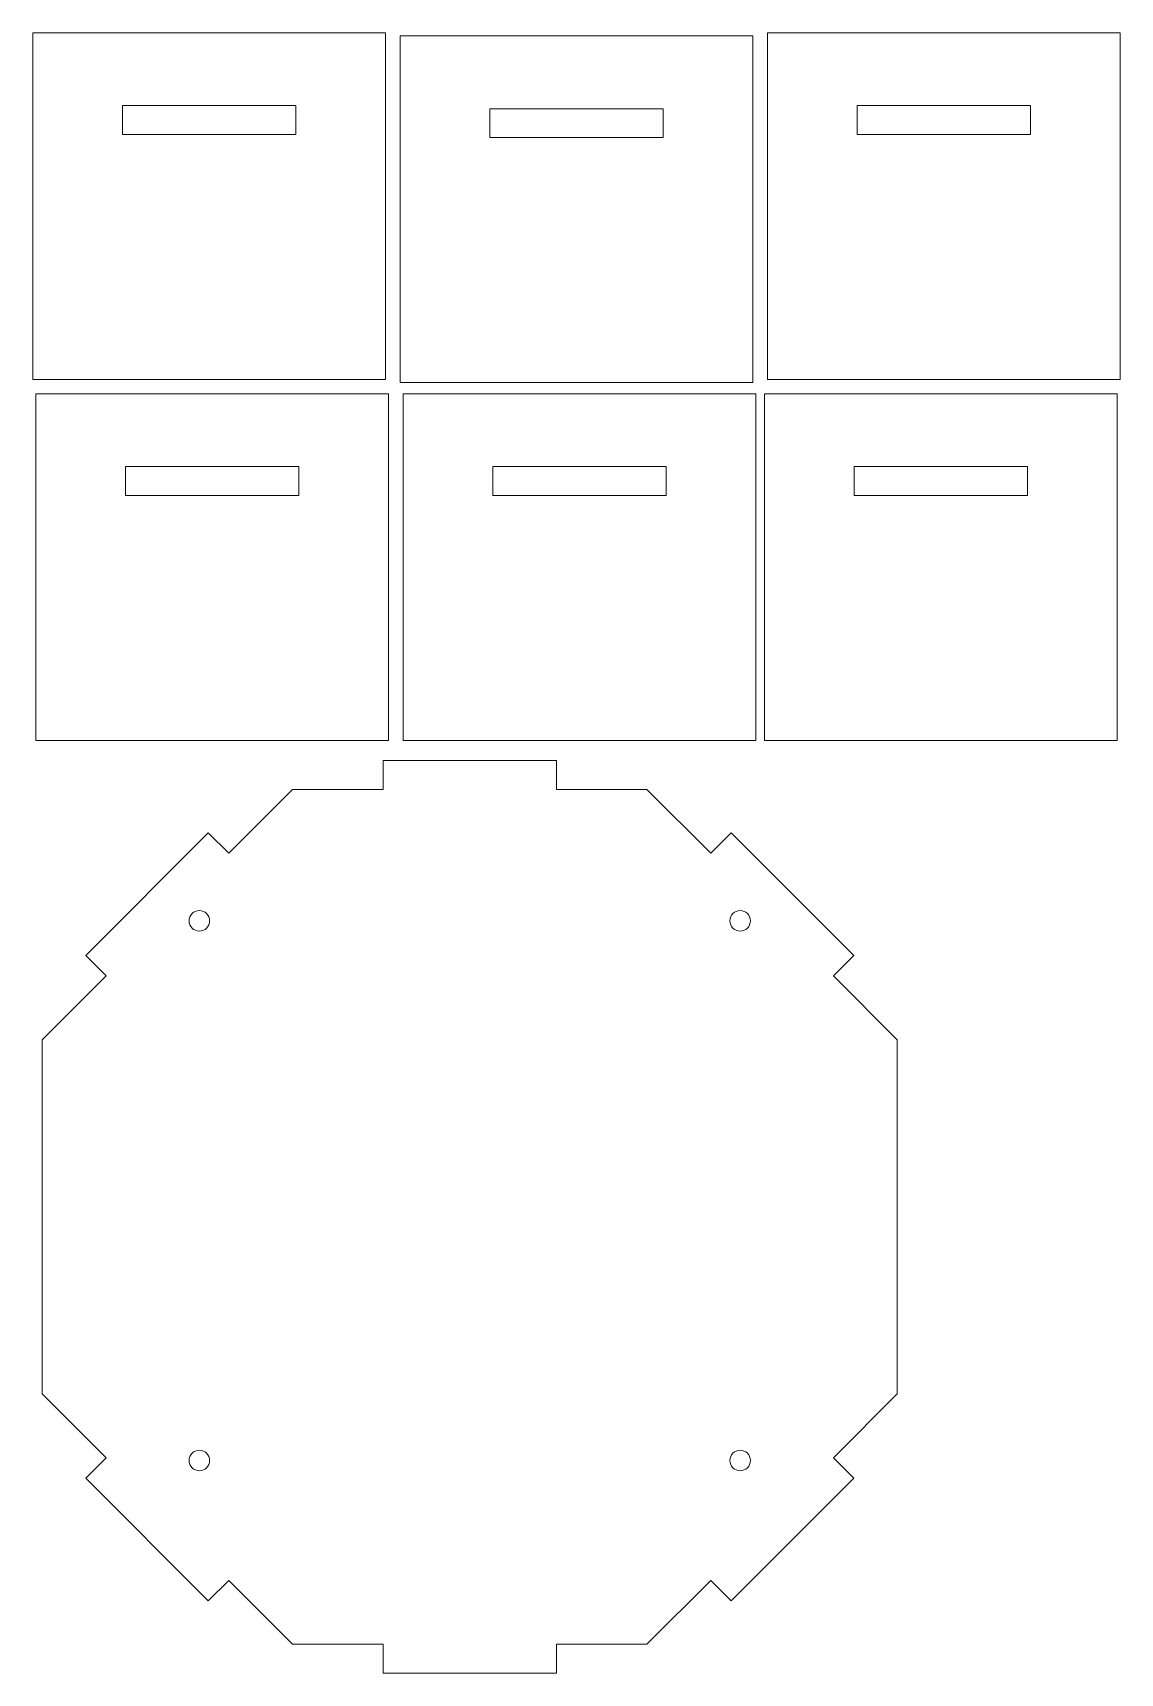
# Model space of a CAD drawing. Header units: inches. Extents: x 0.05 to 4.75, y 4.83 to 11.93.
import ezdxf

# ---------------------------------------------------------------- set-up
doc = ezdxf.new("R2010")
doc.units = ezdxf.units.IN
doc.header["$MEASUREMENT"] = 0

msp = doc.modelspace()

# ---------------------------------------------------------------- linework, layer by layer
at = {"color": 7, "linetype": 'Continuous', "lineweight": 15}
for p, q in [((1.5736, 11.9326), (0.0476, 11.9326)), ((0.0476, 11.9326), (0.0476, 10.4326)), ((1.5736, 10.4326), (1.5736, 11.9326)), ((4.7524, 11.9326), (3.2264, 11.9326)), ((3.2264, 11.9326), (3.2264, 10.4326)), ((4.7524, 10.4326), (4.7524, 11.9326)), ((3.163, 11.9191), (1.637, 11.9191)), ((1.637, 11.9191), (1.637, 10.4191)), ((3.163, 10.4191), (3.163, 11.9191)), ((1.1856, 11.6176), (0.4356, 11.6176)), ((0.4356, 11.6176), (0.4356, 11.4926)), ((1.1856, 11.4926), (1.1856, 11.6176)), ((2.775, 11.6041), (2.025, 11.6041)), ((2.025, 11.6041), (2.025, 11.4791)), ((2.775, 11.4791), (2.775, 11.6041)), ((4.3644, 11.6176), (3.6144, 11.6176)), ((3.6144, 11.6176), (3.6144, 11.4926)), ((4.3644, 11.4926), (4.3644, 11.6176)), ((0.4356, 11.4926), (1.1856, 11.4926)), ((2.025, 11.4791), (2.775, 11.4791)), ((3.6144, 11.4926), (4.3644, 11.4926)), ((0.0476, 10.4326), (1.5736, 10.4326)), ((1.5872, 10.3704), (0.0612, 10.3704)), ((0.0612, 10.3704), (0.0612, 8.8704)), ((1.5872, 8.8704), (1.5872, 10.3704)), ((1.637, 10.4191), (3.163, 10.4191)), ((3.1766, 10.3704), (1.6506, 10.3704)), ((1.6506, 10.3704), (1.6506, 8.8704)), ((3.1766, 8.8704), (3.1766, 10.3704)), ((4.7388, 10.3704), (3.2128, 10.3704)), ((3.2128, 10.3704), (3.2128, 8.8704)), ((3.2264, 10.4326), (4.7524, 10.4326)), ((4.7388, 8.8704), (4.7388, 10.3704)), ((1.1992, 10.0554), (0.4492, 10.0554)), ((0.4492, 10.0554), (0.4492, 9.9304)), ((1.1992, 9.9304), (1.1992, 10.0554)), ((2.7886, 10.0554), (2.0386, 10.0554)), ((2.0386, 10.0554), (2.0386, 9.9304)), ((2.7886, 9.9304), (2.7886, 10.0554)), ((4.3508, 10.0554), (3.6008, 10.0554)), ((3.6008, 10.0554), (3.6008, 9.9304)), ((4.3508, 9.9304), (4.3508, 10.0554)), ((0.4492, 9.9304), (1.1992, 9.9304)), ((2.0386, 9.9304), (2.7886, 9.9304)), ((3.6008, 9.9304), (4.3508, 9.9304)), ((0.0612, 8.8704), (1.5872, 8.8704)), ((1.6506, 8.8704), (3.1766, 8.8704)), ((3.2128, 8.8704), (4.7388, 8.8704)), ((1.5631, 8.7833), (1.5631, 8.6583)), ((2.3131, 8.7833), (1.5631, 8.7833)), ((2.3131, 8.6583), (2.3131, 8.7833)), ((1.1718, 8.6583), (0.8951, 8.3816)), ((1.5631, 8.6583), (1.1718, 8.6583)), ((2.7044, 8.6583), (2.3131, 8.6583)), ((2.9811, 8.3816), (2.7044, 8.6583)), ((0.8067, 8.47), (0.2764, 7.9397)), ((0.8951, 8.3816), (0.8067, 8.47)), ((3.0695, 8.47), (2.9811, 8.3816)), ((3.5998, 7.9397), (3.0695, 8.47)), ((0.2764, 7.9397), (0.3648, 7.8513)), ((3.5114, 7.8513), (3.5998, 7.9397)), ((0.3648, 7.8513), (0.0881, 7.5746)), ((3.7881, 7.5746), (3.5114, 7.8513)), ((0.0881, 7.5746), (0.0881, 6.042)), ((3.7881, 6.042), (3.7881, 7.5746)), ((0.0881, 6.042), (0.3648, 5.7653)), ((3.5114, 5.7653), (3.7881, 6.042)), ((0.3648, 5.7653), (0.2764, 5.6769)), ((3.5998, 5.6769), (3.5114, 5.7653)), ((0.2764, 5.6769), (0.8067, 5.1466)), ((3.0695, 5.1466), (3.5998, 5.6769)), ((0.8067, 5.1466), (0.8951, 5.235)), ((0.8951, 5.235), (1.1718, 4.9583)), ((2.7044, 4.9583), (2.9811, 5.235)), ((2.9811, 5.235), (3.0695, 5.1466)), ((1.1718, 4.9583), (1.5631, 4.9583)), ((1.5631, 4.9583), (1.5631, 4.8333)), ((2.3131, 4.9583), (2.7044, 4.9583)), ((2.3131, 4.8333), (2.3131, 4.9583)), ((1.5631, 4.8333), (2.3131, 4.8333))]:
    msp.add_line(p, q, dxfattribs=at)
for centre in [(0.7681, 8.0894), (3.1081, 8.0894), (0.7681, 5.7539), (3.1081, 5.7539)]:
    msp.add_circle(centre, 0.0445, dxfattribs=at)

doc.saveas('drawing.dxf')
